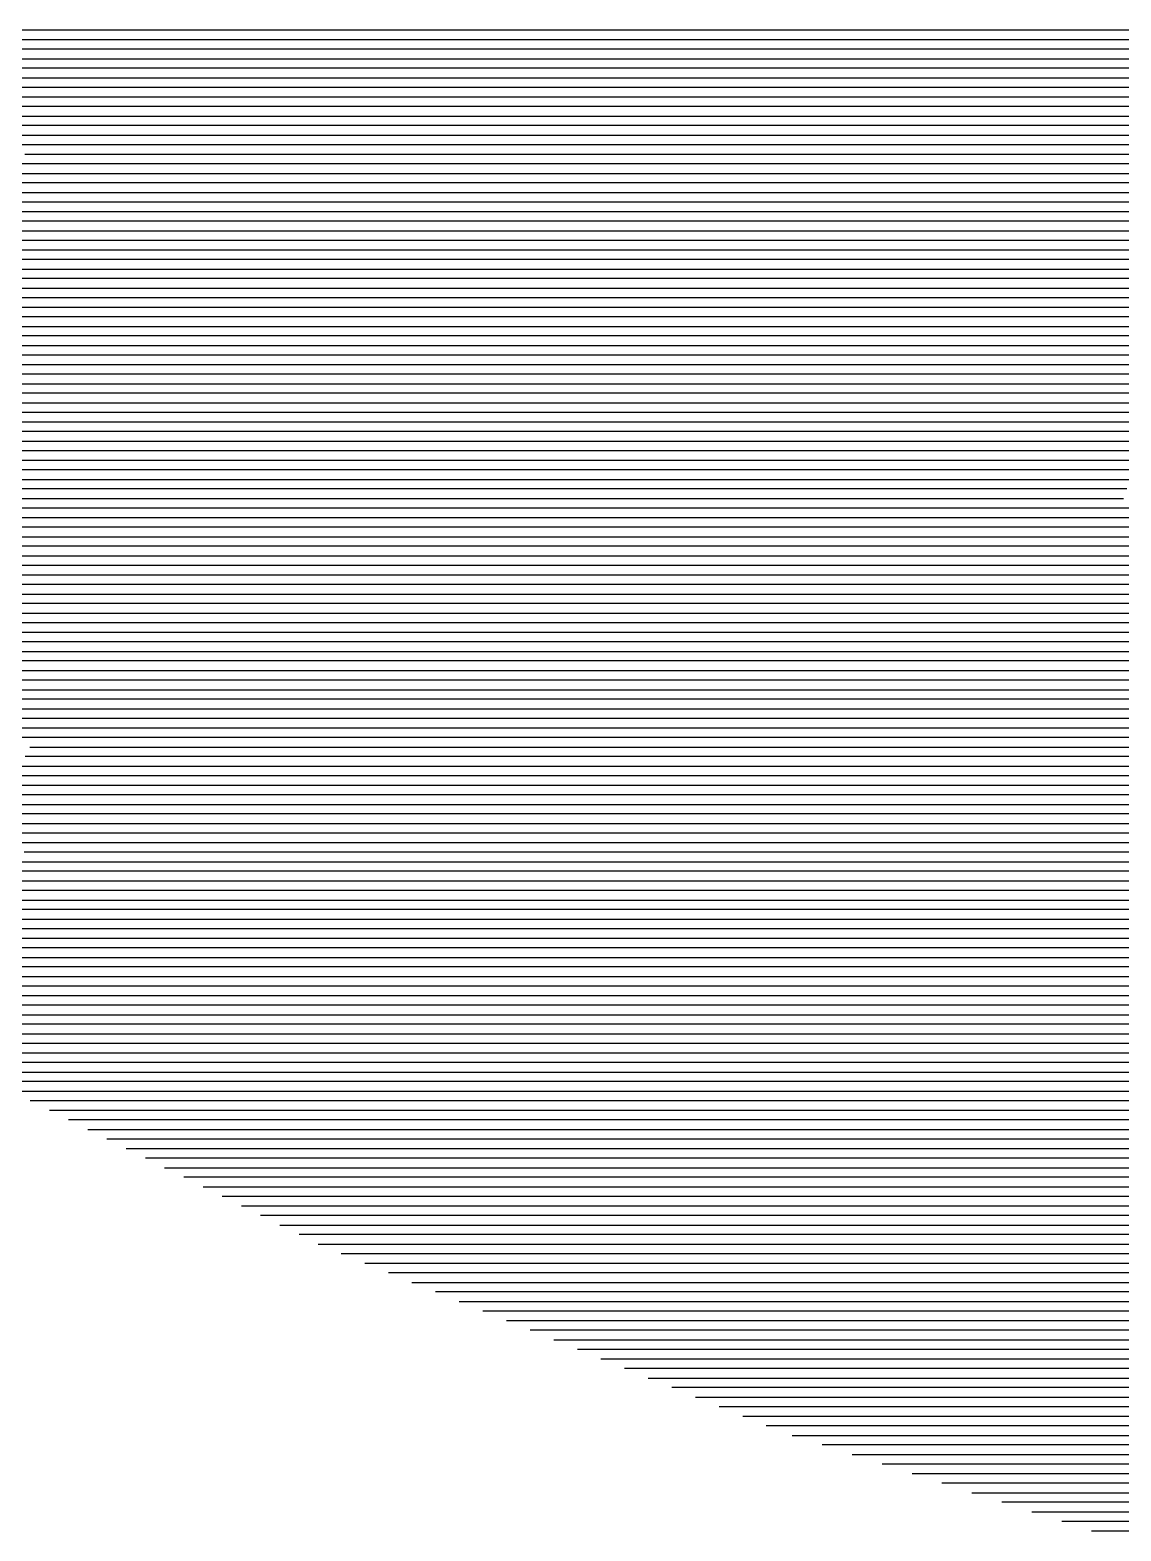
# Model space of a CAD drawing. Header units: metres. Extents: x -6.9 to 6.9, y -7 to 7.
# Drawn here: x -3.205 to -2.065, y -6.662 to -5.092 of the extents above; entities that cross this region are included whole.
import ezdxf

# ---------------------------------------------------------------- set-up
doc = ezdxf.new("R2010")
doc.units = ezdxf.units.M

msp = doc.modelspace()

# ---------------------------------------------------------------- linework, layer by layer
for p, q in [((-3.331119, -5.102173, -0.448473), (-3.105033, -5.102173, -0.411845)), ((-3.096226, -5.092173, -0.410852), (-3.325227, -5.092173, -0.447953)), ((-3.105033, -5.102173, -0.411845), (-2.827416, -5.102173, -0.367328)), ((-2.82231, -5.092173, -0.366929), (-3.096226, -5.092173, -0.410852)), ((-2.827416, -5.102173, -0.367328), (-2.547008, -5.102173, -0.321356)), ((-2.539192, -5.092173, -0.320513), (-2.82231, -5.092173, -0.366929)), ((-2.547008, -5.102173, -0.321356), (-2.349228, -5.102173, -0.289216)), ((-2.34486, -5.092173, -0.288932), (-2.539192, -5.092173, -0.320513)), ((-2.349228, -5.102173, -0.289216), (-2.189457, -5.102173, -0.2629)), ((-2.187874, -5.092173, -0.263076), (-2.34486, -5.092173, -0.288932)), ((-2.189457, -5.102173, -0.2629), (-1.886198, -5.102173, -0.212567)), ((-1.882533, -5.092173, -0.212397), (-2.187874, -5.092173, -0.263076)), ((-3.11384, -5.112173, -0.412837), (-3.33701, -5.112173, -0.448993)), ((-2.832522, -5.112173, -0.367727), (-3.11384, -5.112173, -0.412837)), ((-2.554824, -5.112173, -0.322199), (-2.832522, -5.112173, -0.367727)), ((-2.353596, -5.112173, -0.289499), (-2.554824, -5.112173, -0.322199)), ((-2.19104, -5.112173, -0.262724), (-2.353596, -5.112173, -0.289499)), ((-1.889864, -5.112173, -0.212737), (-2.19104, -5.112173, -0.262724)), ((-3.131454, -5.132173, -0.414822), (-3.348793, -5.132173, -0.450034)), ((-3.342902, -5.122173, -0.449514), (-3.122647, -5.122173, -0.41383)), ((-2.842735, -5.132173, -0.368526), (-3.131454, -5.132173, -0.414822)), ((-3.122647, -5.122173, -0.41383), (-2.837629, -5.122173, -0.368126)), ((-2.570456, -5.132173, -0.323886), (-2.842735, -5.132173, -0.368526)), ((-2.837629, -5.122173, -0.368126), (-2.56264, -5.122173, -0.323043)), ((-2.362333, -5.132173, -0.290065), (-2.570456, -5.132173, -0.323886)), ((-2.56264, -5.122173, -0.323043), (-2.357965, -5.122173, -0.289782)), ((-2.194207, -5.132173, -0.262373), (-2.362333, -5.132173, -0.290065)), ((-2.357965, -5.122173, -0.289782), (-2.192623, -5.122173, -0.262549)), ((-1.897195, -5.132173, -0.213077), (-2.194207, -5.132173, -0.262373)), ((-2.192623, -5.122173, -0.262549), (-1.89353, -5.122173, -0.212907)), ((-3.354685, -5.142173, -0.450554), (-3.140261, -5.142173, -0.415815)), ((-3.140261, -5.142173, -0.415815), (-2.847841, -5.142173, -0.368925)), ((-2.847841, -5.142173, -0.368925), (-2.578272, -5.142173, -0.324729)), ((-2.578272, -5.142173, -0.324729), (-2.366701, -5.142173, -0.290348)), ((-2.366701, -5.142173, -0.290348), (-2.19579, -5.142173, -0.262197)), ((-2.19579, -5.142173, -0.262197), (-1.900861, -5.142173, -0.213247)), ((-3.366468, -5.162173, -0.451594), (-3.157875, -5.162173, -0.4178)), ((-3.149068, -5.152173, -0.416808), (-3.360577, -5.152173, -0.451074)), ((-3.157875, -5.162173, -0.4178), (-2.858054, -5.162173, -0.369723)), ((-2.852948, -5.152173, -0.369324), (-3.149068, -5.152173, -0.416808)), ((-2.858054, -5.162173, -0.369723), (-2.593903, -5.162173, -0.326416)), ((-2.586088, -5.152173, -0.325573), (-2.852948, -5.152173, -0.369324)), ((-2.593903, -5.162173, -0.326416), (-2.375438, -5.162173, -0.290914)), ((-2.371069, -5.152173, -0.290631), (-2.586088, -5.152173, -0.325573)), ((-2.375438, -5.162173, -0.290914), (-2.198956, -5.162173, -0.261846)), ((-2.197373, -5.152173, -0.262022), (-2.371069, -5.152173, -0.290631)), ((-2.198956, -5.162173, -0.261846), (-1.908192, -5.162173, -0.213587)), ((-1.904527, -5.152173, -0.213417), (-2.197373, -5.152173, -0.262022)), ((-3.166682, -5.172173, -0.418793), (-3.37236, -5.172173, -0.452115)), ((-2.863161, -5.172173, -0.370122), (-3.166682, -5.172173, -0.418793)), ((-2.601719, -5.172173, -0.327259), (-2.863161, -5.172173, -0.370122)), ((-2.379806, -5.172173, -0.291197), (-2.601719, -5.172173, -0.327259)), ((-2.200539, -5.172173, -0.261671), (-2.379806, -5.172173, -0.291197)), ((-1.911858, -5.172173, -0.213757), (-2.200539, -5.172173, -0.261671)), ((-3.184296, -5.192173, -0.420778), (-3.384143, -5.192173, -0.453155)), ((-3.378251, -5.182173, -0.452635), (-3.175489, -5.182173, -0.419785)), ((-2.873373, -5.192173, -0.37092), (-3.184296, -5.192173, -0.420778)), ((-3.175489, -5.182173, -0.419785), (-2.868267, -5.182173, -0.370521)), ((-2.617351, -5.192173, -0.328946), (-2.873373, -5.192173, -0.37092)), ((-2.868267, -5.182173, -0.370521), (-2.609535, -5.182173, -0.328103)), ((-2.388542, -5.192173, -0.291763), (-2.617351, -5.192173, -0.328946)), ((-2.609535, -5.182173, -0.328103), (-2.384174, -5.182173, -0.29148)), ((-2.203706, -5.192173, -0.261319), (-2.388542, -5.192173, -0.291763)), ((-2.384174, -5.182173, -0.29148), (-2.202122, -5.182173, -0.261495)), ((-1.919189, -5.192173, -0.214097), (-2.203706, -5.192173, -0.261319)), ((-2.202122, -5.182173, -0.261495), (-1.915524, -5.182173, -0.213927)), ((-3.20191, -5.212173, -0.422763), (-3.395926, -5.212173, -0.454196)), ((-3.390034, -5.202173, -0.453675), (-3.193103, -5.202173, -0.42177)), ((-2.883586, -5.212173, -0.371719), (-3.20191, -5.212173, -0.422763)), ((-3.193103, -5.202173, -0.42177), (-2.87848, -5.202173, -0.37132)), ((-2.632983, -5.212173, -0.330633), (-2.883586, -5.212173, -0.371719)), ((-2.87848, -5.202173, -0.37132), (-2.625167, -5.202173, -0.32979)), ((-2.397279, -5.212173, -0.29233), (-2.632983, -5.212173, -0.330633)), ((-2.625167, -5.202173, -0.32979), (-2.39291, -5.202173, -0.292047)), ((-2.206872, -5.212173, -0.260968), (-2.397279, -5.212173, -0.29233)), ((-2.39291, -5.202173, -0.292047), (-2.205289, -5.202173, -0.261144)), ((-1.926521, -5.212173, -0.214438), (-2.206872, -5.212173, -0.260968)), ((-2.205289, -5.202173, -0.261144), (-1.922855, -5.202173, -0.214268)), ((-3.210717, -5.222173, -0.423755), (-2.888692, -5.222173, -0.372118)), ((-2.888692, -5.222173, -0.372118), (-2.640799, -5.222173, -0.331476)), ((-2.640799, -5.222173, -0.331476), (-2.401647, -5.222173, -0.292613)), ((-2.401647, -5.222173, -0.292613), (-2.208455, -5.222173, -0.260792)), ((-2.208455, -5.222173, -0.260792), (-1.930186, -5.222173, -0.214608)), ((-3.228331, -5.242173, -0.425741), (-2.898905, -5.242173, -0.372916)), ((-2.893799, -5.232173, -0.372517), (-3.219524, -5.232173, -0.424748)), ((-2.898905, -5.242173, -0.372916), (-2.656431, -5.242173, -0.333163)), ((-2.648615, -5.232173, -0.33232), (-2.893799, -5.232173, -0.372517)), ((-2.656431, -5.242173, -0.333163), (-2.410383, -5.242173, -0.293179)), ((-2.406015, -5.232173, -0.292896), (-2.648615, -5.232173, -0.33232)), ((-2.410383, -5.242173, -0.293179), (-2.211621, -5.242173, -0.260441)), ((-2.210038, -5.232173, -0.260617), (-2.406015, -5.232173, -0.292896)), ((-2.211621, -5.242173, -0.260441), (-1.937518, -5.242173, -0.214948)), ((-1.933852, -5.232173, -0.214778), (-2.210038, -5.232173, -0.260617)), ((-2.904011, -5.252173, -0.373315), (-3.237138, -5.252173, -0.426733)), ((-2.664246, -5.252173, -0.334006), (-2.904011, -5.252173, -0.373315)), ((-2.414752, -5.252173, -0.293462), (-2.664246, -5.252173, -0.334006)), ((-2.213204, -5.252173, -0.260266), (-2.414752, -5.252173, -0.293462)), ((-1.941183, -5.252173, -0.215118), (-2.213204, -5.252173, -0.260266)), ((-2.914224, -5.272173, -0.374114), (-3.254752, -5.272173, -0.428718)), ((-3.245945, -5.262173, -0.427726), (-2.909118, -5.262173, -0.373714)), ((-2.679878, -5.272173, -0.335693), (-2.914224, -5.272173, -0.374114)), ((-2.909118, -5.262173, -0.373714), (-2.672062, -5.262173, -0.33485)), ((-2.423488, -5.272173, -0.294028), (-2.679878, -5.272173, -0.335693)), ((-2.672062, -5.262173, -0.33485), (-2.41912, -5.262173, -0.293745)), ((-2.216371, -5.272173, -0.259914), (-2.423488, -5.272173, -0.294028)), ((-2.41912, -5.262173, -0.293745), (-2.214788, -5.262173, -0.26009)), ((-1.948514, -5.272173, -0.215458), (-2.216371, -5.272173, -0.259914)), ((-2.214788, -5.262173, -0.26009), (-1.944849, -5.262173, -0.215288)), ((-3.263559, -5.282173, -0.429711), (-2.919331, -5.282173, -0.374513)), ((-2.919331, -5.282173, -0.374513), (-2.687694, -5.282173, -0.336537)), ((-2.687694, -5.282173, -0.336537), (-2.427856, -5.282173, -0.294311)), ((-2.427856, -5.282173, -0.294311), (-2.217954, -5.282173, -0.259739)), ((-2.217954, -5.282173, -0.259739), (-1.95218, -5.282173, -0.215628)), ((-3.281173, -5.302173, -0.431696), (-2.929543, -5.302173, -0.375311)), ((-2.924437, -5.292173, -0.374912), (-3.272366, -5.292173, -0.430703)), ((-2.929543, -5.302173, -0.375311), (-2.703326, -5.302173, -0.338223)), ((-2.69551, -5.292173, -0.33738), (-2.924437, -5.292173, -0.374912)), ((-2.703326, -5.302173, -0.338223), (-2.436593, -5.302173, -0.294878)), ((-2.432225, -5.292173, -0.294594), (-2.69551, -5.292173, -0.33738)), ((-2.436593, -5.302173, -0.294878), (-2.22112, -5.302173, -0.259387)), ((-2.219537, -5.292173, -0.259563), (-2.432225, -5.292173, -0.294594)), ((-2.22112, -5.302173, -0.259387), (-1.959511, -5.302173, -0.215968)), ((-1.955846, -5.292173, -0.215798), (-2.219537, -5.292173, -0.259563)), ((-3.298787, -5.322173, -0.433681), (-2.939756, -5.322173, -0.376109)), ((-2.93465, -5.312173, -0.37571), (-3.28998, -5.312173, -0.432688)), ((-2.939756, -5.322173, -0.376109), (-2.718958, -5.322173, -0.33991)), ((-2.711142, -5.312173, -0.339067), (-2.93465, -5.312173, -0.37571)), ((-2.718958, -5.322173, -0.33991), (-2.445329, -5.322173, -0.295444)), ((-2.440961, -5.312173, -0.295161), (-2.711142, -5.312173, -0.339067)), ((-2.445329, -5.322173, -0.295444), (-2.224287, -5.322173, -0.259036)), ((-2.222703, -5.312173, -0.259212), (-2.440961, -5.312173, -0.295161)), ((-2.224287, -5.322173, -0.259036), (-1.966843, -5.322173, -0.216308)), ((-1.963177, -5.312173, -0.216138), (-2.222703, -5.312173, -0.259212)), ((-2.944862, -5.332173, -0.376508), (-3.307594, -5.332173, -0.434674)), ((-2.726774, -5.332173, -0.340753), (-2.944862, -5.332173, -0.376508)), ((-2.449698, -5.332173, -0.295727), (-2.726774, -5.332173, -0.340753)), ((-2.22587, -5.332173, -0.258861), (-2.449698, -5.332173, -0.295727)), ((-1.970508, -5.332173, -0.216478), (-2.22587, -5.332173, -0.258861)), ((-2.955075, -5.352173, -0.377307), (-3.325208, -5.352173, -0.436659)), ((-3.316401, -5.342173, -0.435666), (-2.949969, -5.342173, -0.376908)), ((-2.742405, -5.352173, -0.34244), (-2.955075, -5.352173, -0.377307)), ((-2.949969, -5.342173, -0.376908), (-2.73459, -5.342173, -0.341597)), ((-2.458434, -5.352173, -0.296293), (-2.742405, -5.352173, -0.34244)), ((-2.73459, -5.342173, -0.341597), (-2.454066, -5.342173, -0.29601)), ((-2.229036, -5.352173, -0.258509), (-2.458434, -5.352173, -0.296293)), ((-2.454066, -5.342173, -0.29601), (-2.227453, -5.342173, -0.258685)), ((-1.97784, -5.352173, -0.216818), (-2.229036, -5.352173, -0.258509)), ((-2.227453, -5.342173, -0.258685), (-1.974174, -5.342173, -0.216648)), ((-3.334015, -5.362173, -0.437651), (-2.960181, -5.362173, -0.377706)), ((-2.960181, -5.362173, -0.377706), (-2.750221, -5.362173, -0.343283)), ((-2.750221, -5.362173, -0.343283), (-2.462802, -5.362173, -0.296576)), ((-2.462802, -5.362173, -0.296576), (-2.230619, -5.362173, -0.258334)), ((-2.230619, -5.362173, -0.258334), (-1.981505, -5.362173, -0.216988)), ((-3.351629, -5.382173, -0.439636), (-2.970394, -5.382173, -0.378504)), ((-2.965288, -5.372173, -0.378105), (-3.342822, -5.372173, -0.438644)), ((-2.970394, -5.382173, -0.378504), (-2.765853, -5.382173, -0.34497)), ((-2.758037, -5.372173, -0.344127), (-2.965288, -5.372173, -0.378105)), ((-2.765853, -5.382173, -0.34497), (-2.471539, -5.382173, -0.297142)), ((-2.467171, -5.372173, -0.296859), (-2.758037, -5.372173, -0.344127)), ((-2.471539, -5.382173, -0.297142), (-2.233786, -5.382173, -0.257982)), ((-2.232202, -5.372173, -0.258158), (-2.467171, -5.372173, -0.296859)), ((-2.233786, -5.382173, -0.257982), (-1.988837, -5.382173, -0.217328)), ((-1.985171, -5.372173, -0.217158), (-2.232202, -5.372173, -0.258158)), ((-2.9755, -5.392173, -0.378903), (-3.360436, -5.392173, -0.440629)), ((-2.773669, -5.392173, -0.345814), (-2.9755, -5.392173, -0.378903)), ((-2.475907, -5.392173, -0.297425), (-2.773669, -5.392173, -0.345814)), ((-2.235369, -5.392173, -0.257807), (-2.475907, -5.392173, -0.297425)), ((-1.992502, -5.392173, -0.217498), (-2.235369, -5.392173, -0.257807)), ((-2.985713, -5.412173, -0.379702), (-3.378051, -5.412173, -0.442614)), ((-3.369244, -5.402173, -0.441621), (-2.980607, -5.402173, -0.379302)), ((-2.789301, -5.412173, -0.3475), (-2.985713, -5.412173, -0.379702)), ((-2.980607, -5.402173, -0.379302), (-2.781485, -5.402173, -0.346657)), ((-2.484644, -5.412173, -0.297992), (-2.789301, -5.412173, -0.3475)), ((-2.781485, -5.402173, -0.346657), (-2.480275, -5.402173, -0.297709)), ((-2.238535, -5.412173, -0.257456), (-2.484644, -5.412173, -0.297992)), ((-2.480275, -5.402173, -0.297709), (-2.236952, -5.402173, -0.257631)), ((-1.999833, -5.412173, -0.217838), (-2.238535, -5.412173, -0.257456)), ((-2.236952, -5.402173, -0.257631), (-1.996168, -5.402173, -0.217668)), ((-2.995926, -5.432173, -0.3805), (-3.395665, -5.432173, -0.444599)), ((-3.386858, -5.422173, -0.443607), (-2.99082, -5.422173, -0.380101)), ((-2.804933, -5.432173, -0.349187), (-2.995926, -5.432173, -0.3805)), ((-2.99082, -5.422173, -0.380101), (-2.797117, -5.422173, -0.348344)), ((-2.49338, -5.432173, -0.298558), (-2.804933, -5.432173, -0.349187)), ((-2.797117, -5.422173, -0.348344), (-2.489012, -5.422173, -0.298275)), ((-2.241701, -5.432173, -0.257104), (-2.49338, -5.432173, -0.298558)), ((-2.489012, -5.422173, -0.298275), (-2.240118, -5.422173, -0.25728)), ((-2.007165, -5.432173, -0.218178), (-2.241701, -5.432173, -0.257104)), ((-2.240118, -5.422173, -0.25728), (-2.003499, -5.422173, -0.218008)), ((-3.404472, -5.442173, -0.445592), (-3.001032, -5.442173, -0.380899)), ((-3.001032, -5.442173, -0.380899), (-2.812749, -5.442173, -0.35003)), ((-2.812749, -5.442173, -0.35003), (-2.497748, -5.442173, -0.298841)), ((-2.497748, -5.442173, -0.298841), (-2.243284, -5.442173, -0.256929)), ((-2.243284, -5.442173, -0.256929), (-2.01083, -5.442173, -0.218348)), ((-3.422086, -5.462173, -0.447577), (-3.011245, -5.462173, -0.381697)), ((-3.006139, -5.452173, -0.381298), (-3.413279, -5.452173, -0.446584)), ((-3.011245, -5.462173, -0.381697), (-2.82838, -5.462173, -0.351717)), ((-2.820564, -5.452173, -0.350874), (-3.006139, -5.452173, -0.381298)), ((-2.82838, -5.462173, -0.351717), (-2.506485, -5.462173, -0.299407)), ((-2.502117, -5.452173, -0.299124), (-2.820564, -5.452173, -0.350874)), ((-2.506485, -5.462173, -0.299407), (-2.246451, -5.462173, -0.256577)), ((-2.244868, -5.452173, -0.256753), (-2.502117, -5.452173, -0.299124)), ((-2.246451, -5.462173, -0.256577), (-2.018162, -5.462173, -0.218688)), ((-2.014496, -5.452173, -0.218518), (-2.244868, -5.452173, -0.256753)), ((-3.016351, -5.472173, -0.382096), (-3.430893, -5.472173, -0.448569)), ((-2.836196, -5.472173, -0.35256), (-3.016351, -5.472173, -0.382096)), ((-2.510853, -5.472173, -0.29969), (-2.836196, -5.472173, -0.35256)), ((-2.248034, -5.472173, -0.256402), (-2.510853, -5.472173, -0.29969)), ((-2.021827, -5.472173, -0.218858), (-2.248034, -5.472173, -0.256402)), ((-3.026564, -5.492173, -0.382895), (-3.448507, -5.492173, -0.450554)), ((-3.4397, -5.482173, -0.449562), (-3.021458, -5.482173, -0.382496)), ((-2.851828, -5.492173, -0.354247), (-3.026564, -5.492173, -0.382895)), ((-3.021458, -5.482173, -0.382496), (-2.844012, -5.482173, -0.353404)), ((-2.51959, -5.492173, -0.300256), (-2.851828, -5.492173, -0.354247)), ((-2.844012, -5.482173, -0.353404), (-2.515221, -5.482173, -0.299973)), ((-2.2512, -5.492173, -0.256051), (-2.51959, -5.492173, -0.300256)), ((-2.515221, -5.482173, -0.299973), (-2.249617, -5.482173, -0.256226)), ((-2.029159, -5.492173, -0.219198), (-2.2512, -5.492173, -0.256051)), ((-2.249617, -5.482173, -0.256226), (-2.025493, -5.482173, -0.219028)), ((-3.457314, -5.502173, -0.451547), (-3.03167, -5.502173, -0.383294)), ((-3.03167, -5.502173, -0.383294), (-2.859644, -5.502173, -0.355091)), ((-2.859644, -5.502173, -0.355091), (-2.523958, -5.502173, -0.30054)), ((-2.523958, -5.502173, -0.30054), (-2.252783, -5.502173, -0.255875)), ((-2.252783, -5.502173, -0.255875), (-2.032824, -5.502173, -0.219368)), ((-3.474928, -5.522173, -0.453532), (-3.041883, -5.522173, -0.384092)), ((-3.036777, -5.512173, -0.383693), (-3.466121, -5.512173, -0.45254)), ((-3.041883, -5.522173, -0.384092), (-2.875276, -5.522173, -0.356777)), ((-2.86746, -5.512173, -0.355934), (-3.036777, -5.512173, -0.383693)), ((-2.875276, -5.522173, -0.356777), (-2.532694, -5.522173, -0.301106)), ((-2.528326, -5.512173, -0.300823), (-2.86746, -5.512173, -0.355934)), ((-2.532694, -5.522173, -0.301106), (-2.25595, -5.522173, -0.255524)), ((-2.254367, -5.512173, -0.255699), (-2.528326, -5.512173, -0.300823)), ((-2.25595, -5.522173, -0.255524), (-2.040156, -5.522173, -0.219708)), ((-2.03649, -5.512173, -0.219538), (-2.254367, -5.512173, -0.255699)), ((-3.046989, -5.532173, -0.384491), (-3.483735, -5.532173, -0.454525)), ((-2.883092, -5.532173, -0.357621), (-3.046989, -5.532173, -0.384491)), ((-2.537063, -5.532173, -0.301389), (-2.883092, -5.532173, -0.357621)), ((-2.257533, -5.532173, -0.255348), (-2.537063, -5.532173, -0.301389)), ((-2.043821, -5.532173, -0.219878), (-2.257533, -5.532173, -0.255348)), ((-3.057202, -5.552173, -0.38529), (-3.501349, -5.552173, -0.45651)), ((-3.492542, -5.542173, -0.455517), (-3.052096, -5.542173, -0.38489)), ((-2.898723, -5.552173, -0.359307), (-3.057202, -5.552173, -0.38529)), ((-3.052096, -5.542173, -0.38489), (-2.890907, -5.542173, -0.358464)), ((-2.545799, -5.552173, -0.301955), (-2.898723, -5.552173, -0.359307)), ((-2.890907, -5.542173, -0.358464), (-2.541431, -5.542173, -0.301672)), ((-2.260699, -5.552173, -0.254997), (-2.545799, -5.552173, -0.301955)), ((-2.541431, -5.542173, -0.301672), (-2.259116, -5.542173, -0.255172)), ((-2.051152, -5.552173, -0.220218), (-2.260699, -5.552173, -0.254997)), ((-2.259116, -5.542173, -0.255172), (-2.047487, -5.542173, -0.220048)), ((-3.067415, -5.572173, -0.386088), (-3.518963, -5.572173, -0.458495)), ((-3.510156, -5.562173, -0.457502), (-3.062309, -5.562173, -0.385689)), ((-2.914355, -5.572173, -0.360994), (-3.067415, -5.572173, -0.386088)), ((-3.062309, -5.562173, -0.385689), (-2.906539, -5.562173, -0.360151)), ((-2.554536, -5.572173, -0.302521), (-2.914355, -5.572173, -0.360994)), ((-2.906539, -5.562173, -0.360151), (-2.550167, -5.562173, -0.302238)), ((-2.263866, -5.572173, -0.254646), (-2.554536, -5.572173, -0.302521)), ((-2.550167, -5.562173, -0.302238), (-2.262282, -5.562173, -0.254821)), ((-2.058484, -5.572173, -0.220558), (-2.263866, -5.572173, -0.254646)), ((-2.262282, -5.562173, -0.254821), (-2.054818, -5.562173, -0.220388)), ((-3.52777, -5.582173, -0.459487), (-3.072521, -5.582173, -0.386487)), ((-3.072521, -5.582173, -0.386487), (-2.922171, -5.582173, -0.361837)), ((-2.922171, -5.582173, -0.361837), (-2.558904, -5.582173, -0.302804)), ((-2.558904, -5.582173, -0.302804), (-2.265449, -5.582173, -0.25447)), ((-2.265449, -5.582173, -0.25447), (-2.062149, -5.582173, -0.220728)), ((-3.545384, -5.602173, -0.461473), (-3.082734, -5.602173, -0.387285)), ((-3.077628, -5.592173, -0.386886), (-3.536577, -5.592173, -0.46048)), ((-3.082734, -5.602173, -0.387285), (-2.937803, -5.602173, -0.363524)), ((-2.929987, -5.592173, -0.362681), (-3.077628, -5.592173, -0.386886)), ((-2.937803, -5.602173, -0.363524), (-2.56764, -5.602173, -0.303371)), ((-2.563272, -5.592173, -0.303087), (-2.929987, -5.592173, -0.362681)), ((-2.56764, -5.602173, -0.303371), (-2.268615, -5.602173, -0.254119)), ((-2.267032, -5.592173, -0.254294), (-2.563272, -5.592173, -0.303087)), ((-2.268615, -5.602173, -0.254119), (-2.069481, -5.602173, -0.221068)), ((-2.065815, -5.592173, -0.220898), (-2.267032, -5.592173, -0.254294)), ((-2.069481, -5.602173, -0.221068), (-1.813343, -5.602173, -0.178261)), ((-1.812453, -5.592173, -0.178555), (-2.065815, -5.592173, -0.220898)), ((-3.08784, -5.612173, -0.387684), (-3.554191, -5.612173, -0.462465)), ((-2.945619, -5.612173, -0.364368), (-3.08784, -5.612173, -0.387684)), ((-2.572009, -5.612173, -0.303654), (-2.945619, -5.612173, -0.364368)), ((-2.270198, -5.612173, -0.253943), (-2.572009, -5.612173, -0.303654)), ((-2.073146, -5.612173, -0.221238), (-2.270198, -5.612173, -0.253943)), ((-1.814234, -5.612173, -0.177968), (-2.073146, -5.612173, -0.221238)), ((-3.098053, -5.632173, -0.388483), (-3.571805, -5.632173, -0.46445)), ((-3.562998, -5.622173, -0.463458), (-3.092947, -5.622173, -0.388084)), ((-2.961251, -5.632173, -0.366054), (-3.098053, -5.632173, -0.388483)), ((-3.092947, -5.622173, -0.388084), (-2.953435, -5.622173, -0.365211)), ((-2.580745, -5.632173, -0.30422), (-2.961251, -5.632173, -0.366054)), ((-2.953435, -5.622173, -0.365211), (-2.576377, -5.622173, -0.303937)), ((-2.273365, -5.632173, -0.253592), (-2.580745, -5.632173, -0.30422)), ((-2.576377, -5.622173, -0.303937), (-2.271781, -5.622173, -0.253767)), ((-2.080478, -5.632173, -0.221578), (-2.273365, -5.632173, -0.253592)), ((-2.271781, -5.622173, -0.253767), (-2.076812, -5.622173, -0.221408)), ((-1.816016, -5.632173, -0.17738), (-2.080478, -5.632173, -0.221578)), ((-2.076812, -5.622173, -0.221408), (-1.815125, -5.622173, -0.177674)), ((-3.580612, -5.642173, -0.465443), (-3.103159, -5.642173, -0.388882)), ((-3.103159, -5.642173, -0.388882), (-2.969066, -5.642173, -0.366898)), ((-2.969066, -5.642173, -0.366898), (-2.585113, -5.642173, -0.304503)), ((-2.585113, -5.642173, -0.304503), (-2.274948, -5.642173, -0.253416)), ((-2.274948, -5.642173, -0.253416), (-2.084143, -5.642173, -0.221748)), ((-2.084143, -5.642173, -0.221748), (-1.816907, -5.642173, -0.177087)), ((-3.598226, -5.662173, -0.467428), (-3.113372, -5.662173, -0.38968)), ((-3.108266, -5.652173, -0.389281), (-3.589419, -5.652173, -0.466435)), ((-3.113372, -5.662173, -0.38968), (-2.984698, -5.662173, -0.368584)), ((-2.976882, -5.652173, -0.367741), (-3.108266, -5.652173, -0.389281)), ((-2.984698, -5.662173, -0.368584), (-2.59385, -5.662173, -0.305069)), ((-2.589482, -5.652173, -0.304786), (-2.976882, -5.652173, -0.367741)), ((-2.59385, -5.662173, -0.305069), (-2.278114, -5.662173, -0.253065)), ((-2.276531, -5.652173, -0.253241), (-2.589482, -5.652173, -0.304786)), ((-2.278114, -5.662173, -0.253065), (-2.091475, -5.662173, -0.222088)), ((-2.087809, -5.652173, -0.221918), (-2.276531, -5.652173, -0.253241)), ((-2.091475, -5.662173, -0.222088), (-1.818688, -5.662173, -0.176499)), ((-1.817798, -5.652173, -0.176793), (-2.087809, -5.652173, -0.221918)), ((-3.61584, -5.682173, -0.469413), (-3.123585, -5.682173, -0.390478)), ((-3.118478, -5.672173, -0.390079), (-3.607033, -5.672173, -0.46842)), ((-3.123585, -5.682173, -0.390478), (-3.00033, -5.682173, -0.370271)), ((-2.992514, -5.672173, -0.369428), (-3.118478, -5.672173, -0.390079)), ((-3.00033, -5.682173, -0.370271), (-2.602586, -5.682173, -0.305635)), ((-2.598218, -5.672173, -0.305352), (-2.992514, -5.672173, -0.369428)), ((-2.602586, -5.682173, -0.305635), (-2.28128, -5.682173, -0.252714)), ((-2.279697, -5.672173, -0.252889), (-2.598218, -5.672173, -0.305352)), ((-2.28128, -5.682173, -0.252714), (-2.098806, -5.682173, -0.222428)), ((-2.09514, -5.672173, -0.222258), (-2.279697, -5.672173, -0.252889)), ((-2.098806, -5.682173, -0.222428), (-1.82047, -5.682173, -0.175912)), ((-1.819579, -5.672173, -0.176205), (-2.09514, -5.672173, -0.222258)), ((-3.128691, -5.692173, -0.390878), (-3.624647, -5.692173, -0.470406)), ((-3.008146, -5.692173, -0.371114), (-3.128691, -5.692173, -0.390878)), ((-2.606954, -5.692173, -0.305918), (-3.008146, -5.692173, -0.371114)), ((-2.282863, -5.692173, -0.252538), (-2.606954, -5.692173, -0.305918)), ((-2.102472, -5.692173, -0.222598), (-2.282863, -5.692173, -0.252538)), ((-1.821361, -5.692173, -0.175618), (-2.102472, -5.692173, -0.222598)), ((-3.138904, -5.712173, -0.391676), (-3.642261, -5.712173, -0.472391)), ((-3.633454, -5.702173, -0.471398), (-3.133798, -5.702173, -0.391277)), ((-3.023778, -5.712173, -0.372801), (-3.138904, -5.712173, -0.391676)), ((-3.133798, -5.702173, -0.391277), (-3.015962, -5.702173, -0.371958)), ((-2.615691, -5.712173, -0.306485), (-3.023778, -5.712173, -0.372801)), ((-3.015962, -5.702173, -0.371958), (-2.611323, -5.702173, -0.306202)), ((-2.28603, -5.712173, -0.252187), (-2.615691, -5.712173, -0.306485)), ((-2.611323, -5.702173, -0.306202), (-2.284447, -5.702173, -0.252362)), ((-2.109803, -5.712173, -0.222938), (-2.28603, -5.712173, -0.252187)), ((-2.284447, -5.702173, -0.252362), (-2.106137, -5.702173, -0.222768)), ((-1.823143, -5.712173, -0.17503), (-2.109803, -5.712173, -0.222938)), ((-2.106137, -5.702173, -0.222768), (-1.822252, -5.702173, -0.175324)), ((-3.651068, -5.722173, -0.473383), (-3.14401, -5.722173, -0.392075)), ((-3.14401, -5.722173, -0.392075), (-3.031594, -5.722173, -0.373645)), ((-3.031594, -5.722173, -0.373645), (-2.620059, -5.722173, -0.306768)), ((-2.620059, -5.722173, -0.306768), (-2.287613, -5.722173, -0.252011)), ((-2.287613, -5.722173, -0.252011), (-2.113468, -5.722173, -0.223108)), ((-2.113468, -5.722173, -0.223108), (-1.824033, -5.722173, -0.174737)), ((-3.668682, -5.742173, -0.475368), (-3.154223, -5.742173, -0.392873)), ((-3.149117, -5.732173, -0.392474), (-3.659875, -5.732173, -0.474376)), ((-3.154223, -5.742173, -0.392873), (-3.047225, -5.742173, -0.375331)), ((-3.039409, -5.732173, -0.374488), (-3.149117, -5.732173, -0.392474)), ((-3.047225, -5.742173, -0.375331), (-2.628796, -5.742173, -0.307334)), ((-2.624427, -5.732173, -0.307051), (-3.039409, -5.732173, -0.374488)), ((-2.628796, -5.742173, -0.307334), (-2.290779, -5.742173, -0.25166)), ((-2.289196, -5.732173, -0.251835), (-2.624427, -5.732173, -0.307051)), ((-2.290779, -5.742173, -0.25166), (-2.1208, -5.742173, -0.223448)), ((-2.117134, -5.732173, -0.223278), (-2.289196, -5.732173, -0.251835)), ((-2.1208, -5.742173, -0.223448), (-1.825815, -5.742173, -0.174149)), ((-1.824924, -5.732173, -0.174443), (-2.117134, -5.732173, -0.223278)), ((-3.159329, -5.752173, -0.393272), (-3.677489, -5.752173, -0.476361)), ((-3.055041, -5.752173, -0.376175), (-3.159329, -5.752173, -0.393272)), ((-2.633164, -5.752173, -0.307617), (-3.055041, -5.752173, -0.376175)), ((-2.292362, -5.752173, -0.251484), (-2.633164, -5.752173, -0.307617)), ((-2.124465, -5.752173, -0.223618), (-2.292362, -5.752173, -0.251484)), ((-1.826706, -5.752173, -0.173856), (-2.124465, -5.752173, -0.223618)), ((-3.169542, -5.772173, -0.394071), (-3.695104, -5.772173, -0.478346)), ((-3.686296, -5.762173, -0.477353), (-3.164436, -5.762173, -0.393672)), ((-3.070673, -5.772173, -0.377861), (-3.169542, -5.772173, -0.394071)), ((-3.164436, -5.762173, -0.393672), (-3.062857, -5.762173, -0.377018)), ((-2.6419, -5.772173, -0.308183), (-3.070673, -5.772173, -0.377861)), ((-3.062857, -5.762173, -0.377018), (-2.637532, -5.762173, -0.3079)), ((-2.295529, -5.772173, -0.251133), (-2.6419, -5.772173, -0.308183)), ((-2.637532, -5.762173, -0.3079), (-2.293946, -5.762173, -0.251309)), ((-2.131797, -5.772173, -0.223958), (-2.295529, -5.772173, -0.251133)), ((-2.293946, -5.762173, -0.251309), (-2.128131, -5.762173, -0.223788)), ((-1.828487, -5.772173, -0.173268), (-2.131797, -5.772173, -0.223958)), ((-2.128131, -5.762173, -0.223788), (-1.827597, -5.762173, -0.173562)), ((-3.179755, -5.792173, -0.394869), (-3.712718, -5.792173, -0.480331)), ((-3.703911, -5.782173, -0.479339), (-3.174648, -5.782173, -0.39447)), ((-3.086305, -5.792173, -0.379548), (-3.179755, -5.792173, -0.394869)), ((-3.174648, -5.782173, -0.39447), (-3.078489, -5.782173, -0.378705)), ((-2.650637, -5.792173, -0.308749), (-3.086305, -5.792173, -0.379548)), ((-3.078489, -5.782173, -0.378705), (-2.646269, -5.782173, -0.308466)), ((-2.298695, -5.792173, -0.250782), (-2.650637, -5.792173, -0.308749)), ((-2.646269, -5.782173, -0.308466), (-2.297112, -5.782173, -0.250957)), ((-2.139128, -5.792173, -0.224298), (-2.298695, -5.792173, -0.250782)), ((-2.297112, -5.782173, -0.250957), (-2.135462, -5.782173, -0.224128)), ((-1.830269, -5.792173, -0.172681), (-2.139128, -5.792173, -0.224298)), ((-2.135462, -5.782173, -0.224128), (-1.829378, -5.782173, -0.172974)), ((-3.721525, -5.802173, -0.481324), (-3.184861, -5.802173, -0.395268)), ((-3.184861, -5.802173, -0.395268), (-3.094121, -5.802173, -0.380391)), ((-3.094121, -5.802173, -0.380391), (-2.655005, -5.802173, -0.309033)), ((-2.655005, -5.802173, -0.309033), (-2.300278, -5.802173, -0.250606)), ((-2.300278, -5.802173, -0.250606), (-2.142794, -5.802173, -0.224468)), ((-2.142794, -5.802173, -0.224468), (-1.83116, -5.802173, -0.172387)), ((-3.739139, -5.822173, -0.483309), (-3.195074, -5.822173, -0.396066)), ((-3.189967, -5.812173, -0.395667), (-3.730332, -5.812173, -0.482316)), ((-3.195074, -5.822173, -0.396066), (-3.109753, -5.822173, -0.382078)), ((-3.101937, -5.812173, -0.381235), (-3.189967, -5.812173, -0.395667)), ((-3.109753, -5.822173, -0.382078), (-2.663742, -5.822173, -0.309599)), ((-2.659373, -5.812173, -0.309316), (-3.101937, -5.812173, -0.381235)), ((-2.663742, -5.822173, -0.309599), (-2.303445, -5.822173, -0.250255)), ((-2.301861, -5.812173, -0.25043), (-2.659373, -5.812173, -0.309316)), ((-2.303445, -5.822173, -0.250255), (-2.150125, -5.822173, -0.224808)), ((-2.146459, -5.812173, -0.224638), (-2.301861, -5.812173, -0.25043)), ((-2.150125, -5.822173, -0.224808), (-1.832942, -5.822173, -0.171799)), ((-1.832051, -5.812173, -0.172093), (-2.146459, -5.812173, -0.224638)), ((-3.20018, -5.832173, -0.396466), (-3.747946, -5.832173, -0.484301)), ((-3.117568, -5.832173, -0.382922), (-3.20018, -5.832173, -0.396466)), ((-2.66811, -5.832173, -0.309882), (-3.117568, -5.832173, -0.382922)), ((-2.305028, -5.832173, -0.250079), (-2.66811, -5.832173, -0.309882)), ((-2.153791, -5.832173, -0.224978), (-2.305028, -5.832173, -0.250079)), ((-1.833832, -5.832173, -0.171506), (-2.153791, -5.832173, -0.224978)), ((-3.1332, -5.852173, -0.384608), (-3.210393, -5.852173, -0.397264)), ((-3.205287, -5.842173, -0.396865), (-3.125384, -5.842173, -0.383765)), ((-2.676846, -5.852173, -0.310448), (-3.1332, -5.852173, -0.384608)), ((-3.125384, -5.842173, -0.383765), (-2.672478, -5.842173, -0.310165)), ((-2.308194, -5.852173, -0.249728), (-2.676846, -5.852173, -0.310448)), ((-2.672478, -5.842173, -0.310165), (-2.306611, -5.842173, -0.249904)), ((-2.161122, -5.852173, -0.225318), (-2.308194, -5.852173, -0.249728)), ((-2.306611, -5.842173, -0.249904), (-2.157456, -5.842173, -0.225148)), ((-1.835614, -5.852173, -0.170918), (-2.161122, -5.852173, -0.225318)), ((-2.157456, -5.842173, -0.225148), (-1.834723, -5.842173, -0.171212)), ((-3.215499, -5.862173, -0.397663), (-3.141016, -5.862173, -0.385452)), ((-3.141016, -5.862173, -0.385452), (-2.681215, -5.862173, -0.310731)), ((-2.681215, -5.862173, -0.310731), (-2.309777, -5.862173, -0.249552)), ((-2.309777, -5.862173, -0.249552), (-2.164787, -5.862173, -0.225488)), ((-2.164787, -5.862173, -0.225488), (-1.836505, -5.862173, -0.170625)), ((-3.225712, -5.882173, -0.398461), (-3.156648, -5.882173, -0.387138)), ((-3.148832, -5.872173, -0.386295), (-3.220606, -5.872173, -0.398062)), ((-3.156648, -5.882173, -0.387138), (-2.689951, -5.882173, -0.311297)), ((-2.685583, -5.872173, -0.311014), (-3.148832, -5.872173, -0.386295)), ((-2.689951, -5.882173, -0.311297), (-2.312943, -5.882173, -0.249201)), ((-2.31136, -5.872173, -0.249377), (-2.685583, -5.872173, -0.311014)), ((-2.312943, -5.882173, -0.249201), (-2.172119, -5.882173, -0.225828)), ((-2.168453, -5.872173, -0.225658), (-2.31136, -5.872173, -0.249377)), ((-2.172119, -5.882173, -0.225828), (-1.838287, -5.882173, -0.170037)), ((-1.837396, -5.872173, -0.170331), (-2.168453, -5.872173, -0.225658)), ((-3.235925, -5.902173, -0.39926), (-3.17228, -5.902173, -0.388825)), ((-3.164464, -5.892173, -0.387982), (-3.230818, -5.892173, -0.39886)), ((-3.17228, -5.902173, -0.388825), (-2.698688, -5.902173, -0.311864)), ((-2.694319, -5.892173, -0.31158), (-3.164464, -5.892173, -0.387982)), ((-2.698688, -5.902173, -0.311864), (-2.31611, -5.902173, -0.24885)), ((-2.314527, -5.892173, -0.249025), (-2.694319, -5.892173, -0.31158)), ((-2.31611, -5.902173, -0.24885), (-2.17945, -5.902173, -0.226168)), ((-2.175784, -5.892173, -0.225998), (-2.314527, -5.892173, -0.249025)), ((-2.17945, -5.902173, -0.226168), (-1.840068, -5.902173, -0.16945)), ((-1.839177, -5.892173, -0.169743), (-2.175784, -5.892173, -0.225998)), ((-3.180096, -5.912173, -0.389668), (-3.241031, -5.912173, -0.399659)), ((-2.703056, -5.912173, -0.312147), (-3.180096, -5.912173, -0.389668)), ((-2.317693, -5.912173, -0.248674), (-2.703056, -5.912173, -0.312147)), ((-2.183116, -5.912173, -0.226338), (-2.317693, -5.912173, -0.248674)), ((-1.840959, -5.912173, -0.169156), (-2.183116, -5.912173, -0.226338)), ((-3.195727, -5.932173, -0.391355), (-3.251244, -5.932173, -0.400457)), ((-3.246137, -5.922173, -0.400058), (-3.187911, -5.922173, -0.390512)), ((-2.711792, -5.932173, -0.312713), (-3.195727, -5.932173, -0.391355)), ((-3.187911, -5.922173, -0.390512), (-2.707424, -5.922173, -0.31243)), ((-2.320859, -5.932173, -0.248323), (-2.711792, -5.932173, -0.312713)), ((-2.707424, -5.922173, -0.31243), (-2.319276, -5.922173, -0.248499)), ((-2.190447, -5.932173, -0.226678), (-2.320859, -5.932173, -0.248323)), ((-2.319276, -5.922173, -0.248499), (-2.186781, -5.922173, -0.226508)), ((-1.842741, -5.932173, -0.168568), (-2.190447, -5.932173, -0.226678)), ((-2.186781, -5.922173, -0.226508), (-1.84185, -5.922173, -0.168862)), ((-3.25635, -5.942173, -0.400856), (-3.203543, -5.942173, -0.392199)), ((-3.203543, -5.942173, -0.392199), (-2.716161, -5.942173, -0.312996)), ((-2.716161, -5.942173, -0.312996), (-2.322442, -5.942173, -0.248147)), ((-2.322442, -5.942173, -0.248147), (-2.194113, -5.942173, -0.226848)), ((-2.194113, -5.942173, -0.226848), (-1.843631, -5.942173, -0.168275)), ((-3.219175, -5.962173, -0.393885), (-2.724897, -5.962173, -0.313562)), ((-2.720529, -5.952173, -0.313279), (-3.211359, -5.952173, -0.393042)), ((-2.724897, -5.962173, -0.313562), (-2.325609, -5.962173, -0.247796)), ((-2.324026, -5.952173, -0.247972), (-2.720529, -5.952173, -0.313279)), ((-2.325609, -5.962173, -0.247796), (-2.201444, -5.962173, -0.227188)), ((-2.197778, -5.952173, -0.227018), (-2.324026, -5.952173, -0.247972)), ((-2.201444, -5.962173, -0.227188), (-1.845413, -5.962173, -0.167687)), ((-1.844522, -5.952173, -0.167981), (-2.197778, -5.952173, -0.227018)), ((-2.729265, -5.972173, -0.313845), (-3.226991, -5.972173, -0.394729)), ((-2.327192, -5.972173, -0.24762), (-2.729265, -5.972173, -0.313845)), ((-2.20511, -5.972173, -0.227358), (-2.327192, -5.972173, -0.24762)), ((-1.846304, -5.972173, -0.167393), (-2.20511, -5.972173, -0.227358)), ((-2.738002, -5.992173, -0.314411), (-3.242623, -5.992173, -0.396415)), ((-3.234807, -5.982173, -0.395572), (-2.733634, -5.982173, -0.314128)), ((-2.330358, -5.992173, -0.247269), (-2.738002, -5.992173, -0.314411)), ((-2.733634, -5.982173, -0.314128), (-2.328775, -5.982173, -0.247445)), ((-2.212441, -5.992173, -0.227698), (-2.330358, -5.992173, -0.247269)), ((-2.328775, -5.982173, -0.247445), (-2.208775, -5.982173, -0.227528)), ((-1.848086, -5.992173, -0.166806), (-2.212441, -5.992173, -0.227698)), ((-2.208775, -5.982173, -0.227528), (-1.847195, -5.982173, -0.1671)), ((-2.746738, -6.012173, -0.314978), (-3.258255, -6.012173, -0.398102)), ((-3.250439, -6.002173, -0.397259), (-2.74237, -6.002173, -0.314695)), ((-2.333525, -6.012173, -0.246918), (-2.746738, -6.012173, -0.314978)), ((-2.74237, -6.002173, -0.314695), (-2.331941, -6.002173, -0.247094)), ((-2.219772, -6.012173, -0.228038), (-2.333525, -6.012173, -0.246918)), ((-2.331941, -6.002173, -0.247094), (-2.216107, -6.002173, -0.227868)), ((-1.849867, -6.012173, -0.166219), (-2.219772, -6.012173, -0.228038)), ((-2.216107, -6.002173, -0.227868), (-1.848976, -6.002173, -0.166512)), ((-3.26607, -6.022173, -0.398946), (-2.751107, -6.022173, -0.315261)), ((-2.751107, -6.022173, -0.315261), (-2.335108, -6.022173, -0.246742)), ((-2.335108, -6.022173, -0.246742), (-2.223438, -6.022173, -0.228208)), ((-2.223438, -6.022173, -0.228208), (-1.850758, -6.022173, -0.165925)), ((-3.281702, -6.042173, -0.400632), (-2.759843, -6.042173, -0.315827)), ((-2.755475, -6.032173, -0.315544), (-3.273886, -6.032173, -0.399789)), ((-2.759843, -6.042173, -0.315827), (-2.338274, -6.042173, -0.246391)), ((-2.336691, -6.032173, -0.246567), (-2.755475, -6.032173, -0.315544)), ((-2.338274, -6.042173, -0.246391), (-2.230769, -6.042173, -0.228548)), ((-2.227103, -6.032173, -0.228378), (-2.336691, -6.032173, -0.246567)), ((-2.230769, -6.042173, -0.228548), (-1.85254, -6.042173, -0.165337)), ((-1.851649, -6.032173, -0.165631), (-2.227103, -6.032173, -0.228378)), ((-2.764211, -6.052173, -0.31611), (-3.289518, -6.052173, -0.401476)), ((-2.339857, -6.052173, -0.246215), (-2.764211, -6.052173, -0.31611)), ((-2.234435, -6.052173, -0.228718), (-2.339857, -6.052173, -0.246215)), ((-1.853431, -6.052173, -0.165044), (-2.234435, -6.052173, -0.228718)), ((-2.772948, -6.072173, -0.316676), (-3.30515, -6.072173, -0.403162)), ((-3.297334, -6.062173, -0.402319), (-2.76858, -6.062173, -0.316393)), ((-2.343023, -6.072173, -0.245864), (-2.772948, -6.072173, -0.316676)), ((-2.76858, -6.062173, -0.316393), (-2.34144, -6.062173, -0.24604)), ((-2.241766, -6.072173, -0.229058), (-2.343023, -6.072173, -0.245864)), ((-2.34144, -6.062173, -0.24604), (-2.2381, -6.062173, -0.228888)), ((-1.855212, -6.072173, -0.164456), (-2.241766, -6.072173, -0.229058)), ((-2.2381, -6.062173, -0.228888), (-1.854321, -6.062173, -0.16475)), ((-3.312966, -6.082173, -0.404006), (-2.777316, -6.082173, -0.316959)), ((-2.777316, -6.082173, -0.316959), (-2.344607, -6.082173, -0.245689)), ((-2.344607, -6.082173, -0.245689), (-2.245432, -6.082173, -0.229228)), ((-2.245432, -6.082173, -0.229228), (-1.856103, -6.082173, -0.164162)), ((-3.328598, -6.102173, -0.405692), (-2.786053, -6.102173, -0.317526)), ((-2.781684, -6.092173, -0.317242), (-3.320782, -6.092173, -0.404849)), ((-2.786053, -6.102173, -0.317526), (-2.347773, -6.102173, -0.245337)), ((-2.34619, -6.092173, -0.245513), (-2.781684, -6.092173, -0.317242)), ((-2.347773, -6.102173, -0.245337), (-2.252763, -6.102173, -0.229568)), ((-2.249097, -6.092173, -0.229398), (-2.34619, -6.092173, -0.245513)), ((-2.252763, -6.102173, -0.229568), (-1.857885, -6.102173, -0.163575)), ((-1.856994, -6.092173, -0.163869), (-2.249097, -6.092173, -0.229398)), ((-3.344229, -6.122173, -0.407379), (-2.794789, -6.122173, -0.318092)), ((-2.790421, -6.112173, -0.317809), (-3.336414, -6.112173, -0.406536)), ((-2.794789, -6.122173, -0.318092), (-2.350939, -6.122173, -0.244986)), ((-2.349356, -6.112173, -0.245162), (-2.790421, -6.112173, -0.317809)), ((-2.350939, -6.122173, -0.244986), (-2.260094, -6.122173, -0.229908)), ((-2.256429, -6.112173, -0.229738), (-2.349356, -6.112173, -0.245162)), ((-2.260094, -6.122173, -0.229908), (-1.859666, -6.122173, -0.162988)), ((-1.858776, -6.112173, -0.163281), (-2.256429, -6.112173, -0.229738)), ((-2.799157, -6.132173, -0.318375), (-3.352045, -6.132173, -0.408223)), ((-2.352522, -6.132173, -0.24481), (-2.799157, -6.132173, -0.318375)), ((-2.26376, -6.132173, -0.230078), (-2.352522, -6.132173, -0.24481)), ((-1.860557, -6.132173, -0.162694), (-2.26376, -6.132173, -0.230078)), ((-3.345613, -6.142173, -0.40675), (-2.803526, -6.142173, -0.318658)), ((-2.807894, -6.152173, -0.318941), (-3.325532, -6.152173, -0.40306)), ((-2.355689, -6.152173, -0.244459), (-2.807894, -6.152173, -0.318941)), ((-2.803526, -6.142173, -0.318658), (-2.354106, -6.142173, -0.244635)), ((-2.271091, -6.152173, -0.230418), (-2.355689, -6.152173, -0.244459)), ((-2.354106, -6.142173, -0.244635), (-2.267426, -6.142173, -0.230248)), ((-1.862339, -6.152173, -0.162106), (-2.271091, -6.152173, -0.230418)), ((-2.267426, -6.142173, -0.230248), (-1.861448, -6.142173, -0.1624)), ((-3.305452, -6.162173, -0.39937), (-2.812262, -6.162173, -0.319224)), ((-2.812262, -6.162173, -0.319224), (-2.357272, -6.162173, -0.244284)), ((-2.357272, -6.162173, -0.244284), (-2.274757, -6.162173, -0.230588)), ((-2.274757, -6.162173, -0.230588), (-1.86323, -6.162173, -0.161813)), ((-2.81663, -6.172173, -0.319507), (-3.285371, -6.172173, -0.39568)), ((-3.26529, -6.182173, -0.39199), (-2.820999, -6.182173, -0.31979)), ((-2.820999, -6.182173, -0.31979), (-2.360438, -6.182173, -0.243932)), ((-2.358855, -6.172173, -0.244108), (-2.81663, -6.172173, -0.319507)), ((-2.360438, -6.182173, -0.243932), (-2.282088, -6.182173, -0.230928)), ((-2.278422, -6.172173, -0.230758), (-2.358855, -6.172173, -0.244108)), ((-2.282088, -6.182173, -0.230928), (-1.865011, -6.182173, -0.161225)), ((-1.86412, -6.172173, -0.161519), (-2.278422, -6.172173, -0.230758)), ((-2.825367, -6.192173, -0.320073), (-3.24521, -6.192173, -0.3883)), ((-2.362021, -6.192173, -0.243757), (-2.825367, -6.192173, -0.320073)), ((-2.285754, -6.192173, -0.231098), (-2.362021, -6.192173, -0.243757)), ((-1.865902, -6.192173, -0.160931), (-2.285754, -6.192173, -0.231098)), ((-3.225129, -6.202173, -0.38461), (-2.829735, -6.202173, -0.320357)), ((-2.834103, -6.212173, -0.32064), (-3.205048, -6.212173, -0.38092)), ((-2.365188, -6.212173, -0.243405), (-2.834103, -6.212173, -0.32064)), ((-2.829735, -6.202173, -0.320357), (-2.363605, -6.202173, -0.243581)), ((-2.293085, -6.212173, -0.231438), (-2.365188, -6.212173, -0.243405)), ((-2.363605, -6.202173, -0.243581), (-2.289419, -6.202173, -0.231268)), ((-1.867684, -6.212173, -0.160344), (-2.293085, -6.212173, -0.231438)), ((-2.289419, -6.202173, -0.231268), (-1.866793, -6.202173, -0.160638)), ((-3.184967, -6.222173, -0.37723), (-2.838471, -6.222173, -0.320923)), ((-2.84284, -6.232173, -0.321206), (-3.164887, -6.232173, -0.37354)), ((-2.368354, -6.232173, -0.243054), (-2.84284, -6.232173, -0.321206)), ((-2.838471, -6.222173, -0.320923), (-2.366771, -6.222173, -0.24323)), ((-2.300416, -6.232173, -0.231778), (-2.368354, -6.232173, -0.243054)), ((-2.366771, -6.222173, -0.24323), (-2.296751, -6.222173, -0.231608)), ((-1.869465, -6.232173, -0.159757), (-2.300416, -6.232173, -0.231778)), ((-2.296751, -6.222173, -0.231608), (-1.868575, -6.222173, -0.16005)), ((-3.144806, -6.242173, -0.36985), (-2.847208, -6.242173, -0.321489)), ((-2.847208, -6.242173, -0.321489), (-2.369937, -6.242173, -0.242879)), ((-2.369937, -6.242173, -0.242879), (-2.304082, -6.242173, -0.231948)), ((-2.304082, -6.242173, -0.231948), (-1.870356, -6.242173, -0.159463)), ((-2.851576, -6.252173, -0.321772), (-3.124725, -6.252173, -0.36616)), ((-3.104645, -6.262173, -0.36247), (-2.855944, -6.262173, -0.322055)), ((-2.855944, -6.262173, -0.322055), (-2.373104, -6.262173, -0.242527)), ((-2.37152, -6.252173, -0.242703), (-2.851576, -6.252173, -0.321772)), ((-2.373104, -6.262173, -0.242527), (-2.311413, -6.262173, -0.232288)), ((-2.307748, -6.252173, -0.232118), (-2.37152, -6.252173, -0.242703)), ((-2.311413, -6.262173, -0.232288), (-1.872138, -6.262173, -0.158875)), ((-1.871247, -6.252173, -0.159169), (-2.307748, -6.252173, -0.232118)), ((-2.860313, -6.272173, -0.322338), (-3.084564, -6.272173, -0.35878)), ((-2.374687, -6.272173, -0.242352), (-2.860313, -6.272173, -0.322338)), ((-2.315079, -6.272173, -0.232458), (-2.374687, -6.272173, -0.242352)), ((-1.873029, -6.272173, -0.158582), (-2.315079, -6.272173, -0.232458)), ((-3.064483, -6.282173, -0.35509), (-2.864681, -6.282173, -0.322621)), ((-2.869049, -6.292173, -0.322905), (-3.044402, -6.292173, -0.3514)), ((-2.377853, -6.292173, -0.242), (-2.869049, -6.292173, -0.322905)), ((-2.864681, -6.282173, -0.322621), (-2.37627, -6.282173, -0.242176)), ((-2.32241, -6.292173, -0.232799), (-2.377853, -6.292173, -0.242)), ((-2.37627, -6.282173, -0.242176), (-2.318745, -6.282173, -0.232628)), ((-1.87481, -6.292173, -0.157994), (-2.32241, -6.292173, -0.232799)), ((-2.318745, -6.282173, -0.232628), (-1.87392, -6.282173, -0.158288)), ((-3.024322, -6.302173, -0.34771), (-2.873417, -6.302173, -0.323188)), ((-2.873417, -6.302173, -0.323188), (-2.379436, -6.302173, -0.241825)), ((-2.379436, -6.302173, -0.241825), (-2.326076, -6.302173, -0.232969)), ((-2.326076, -6.302173, -0.232969), (-1.875701, -6.302173, -0.1577)), ((-2.877786, -6.312173, -0.323471), (-3.004241, -6.312173, -0.34402)), ((-2.98416, -6.322173, -0.34033), (-2.882154, -6.322173, -0.323754)), ((-2.882154, -6.322173, -0.323754), (-2.382602, -6.322173, -0.241474)), ((-2.381019, -6.312173, -0.241649), (-2.877786, -6.312173, -0.323471)), ((-2.382602, -6.322173, -0.241474), (-2.333407, -6.322173, -0.233309)), ((-2.329742, -6.312173, -0.233139), (-2.381019, -6.312173, -0.241649)), ((-2.333407, -6.322173, -0.233309), (-1.877483, -6.322173, -0.157113)), ((-1.876592, -6.312173, -0.157407), (-2.329742, -6.312173, -0.233139)), ((-2.886522, -6.332173, -0.324037), (-2.964079, -6.332173, -0.33664)), ((-2.943999, -6.342173, -0.33295), (-2.89089, -6.342173, -0.32432)), ((-2.89089, -6.342173, -0.32432), (-2.385769, -6.342173, -0.241122)), ((-2.384186, -6.332173, -0.241298), (-2.886522, -6.332173, -0.324037)), ((-2.385769, -6.342173, -0.241122), (-2.340738, -6.342173, -0.233649)), ((-2.337073, -6.332173, -0.233479), (-2.384186, -6.332173, -0.241298)), ((-2.340738, -6.342173, -0.233649), (-1.879264, -6.342173, -0.156526)), ((-1.878374, -6.332173, -0.156819), (-2.337073, -6.332173, -0.233479)), ((-2.895259, -6.352173, -0.324603), (-2.923918, -6.352173, -0.32926)), ((-2.387352, -6.352173, -0.240947), (-2.895259, -6.352173, -0.324603)), ((-2.344404, -6.352173, -0.233819), (-2.387352, -6.352173, -0.240947)), ((-1.880155, -6.352173, -0.156232), (-2.344404, -6.352173, -0.233819)), ((-2.903837, -6.362173, -0.32557), (-2.899627, -6.362173, -0.324886)), ((-2.899627, -6.362173, -0.324886), (-2.388935, -6.362173, -0.240771)), ((-2.390518, -6.372173, -0.240595), (-2.879936, -6.372173, -0.321206)), ((-2.351735, -6.372173, -0.234159), (-2.390518, -6.372173, -0.240595)), ((-2.388935, -6.362173, -0.240771), (-2.34807, -6.362173, -0.233989)), ((-1.881937, -6.372173, -0.155644), (-2.351735, -6.372173, -0.234159)), ((-2.34807, -6.362173, -0.233989), (-1.881046, -6.362173, -0.155938)), ((-2.855239, -6.382173, -0.316702), (-2.392101, -6.382173, -0.24042)), ((-2.392101, -6.382173, -0.24042), (-2.355401, -6.382173, -0.234329)), ((-2.355401, -6.382173, -0.234329), (-1.882828, -6.382173, -0.155351)), ((-2.393685, -6.392173, -0.240244), (-2.830542, -6.392173, -0.312198)), ((-2.805846, -6.402173, -0.307694), (-2.395268, -6.402173, -0.240069)), ((-2.395268, -6.402173, -0.240069), (-2.362732, -6.402173, -0.234669)), ((-2.359067, -6.392173, -0.234499), (-2.393685, -6.392173, -0.240244)), ((-2.362732, -6.402173, -0.234669), (-1.884609, -6.402173, -0.154763)), ((-1.883719, -6.392173, -0.155057), (-2.359067, -6.392173, -0.234499)), ((-2.396851, -6.412173, -0.239893), (-2.781149, -6.412173, -0.30319)), ((-2.366398, -6.412173, -0.234839), (-2.396851, -6.412173, -0.239893)), ((-1.8855, -6.412173, -0.154469), (-2.366398, -6.412173, -0.234839)), ((-2.756453, -6.422173, -0.298686), (-2.398434, -6.422173, -0.239717)), ((-2.400017, -6.432173, -0.239542), (-2.731756, -6.432173, -0.294182)), ((-2.373729, -6.432173, -0.235179), (-2.400017, -6.432173, -0.239542)), ((-2.398434, -6.422173, -0.239717), (-2.370064, -6.422173, -0.235009)), ((-1.887282, -6.432173, -0.153882), (-2.373729, -6.432173, -0.235179)), ((-2.370064, -6.422173, -0.235009), (-1.886391, -6.422173, -0.154176)), ((-2.707059, -6.442173, -0.289678), (-2.4016, -6.442173, -0.239366)), ((-2.403184, -6.452173, -0.23919), (-2.682363, -6.452173, -0.285174)), ((-2.381061, -6.452173, -0.235519), (-2.403184, -6.452173, -0.23919)), ((-2.4016, -6.442173, -0.239366), (-2.377395, -6.442173, -0.235349)), ((-1.889064, -6.452173, -0.153295), (-2.381061, -6.452173, -0.235519)), ((-2.377395, -6.442173, -0.235349), (-1.888173, -6.442173, -0.153588)), ((-2.657666, -6.462173, -0.280669), (-2.404767, -6.462173, -0.239015)), ((-2.404767, -6.462173, -0.239015), (-2.384726, -6.462173, -0.235689)), ((-2.384726, -6.462173, -0.235689), (-1.889954, -6.462173, -0.153001)), ((-2.40635, -6.472173, -0.238839), (-2.63297, -6.472173, -0.276165)), ((-2.608273, -6.482173, -0.271661), (-2.407933, -6.482173, -0.238664)), ((-2.407933, -6.482173, -0.238664), (-2.392057, -6.482173, -0.236029)), ((-2.388392, -6.472173, -0.235859), (-2.40635, -6.472173, -0.238839)), ((-2.392057, -6.482173, -0.236029), (-1.891736, -6.482173, -0.152413)), ((-1.890845, -6.472173, -0.152707), (-2.388392, -6.472173, -0.235859)), ((-2.409516, -6.492173, -0.238488), (-2.583576, -6.492173, -0.267157)), ((-2.395723, -6.492173, -0.236199), (-2.409516, -6.492173, -0.238488)), ((-1.892627, -6.492173, -0.15212), (-2.395723, -6.492173, -0.236199)), ((-2.55888, -6.502173, -0.262653), (-2.411099, -6.502173, -0.238312)), ((-2.412682, -6.512173, -0.238137), (-2.534183, -6.512173, -0.258149)), ((-2.403054, -6.512173, -0.236539), (-2.412682, -6.512173, -0.238137)), ((-2.411099, -6.502173, -0.238312), (-2.399389, -6.502173, -0.236369)), ((-1.894409, -6.512173, -0.151532), (-2.403054, -6.512173, -0.236539)), ((-2.399389, -6.502173, -0.236369), (-1.893518, -6.502173, -0.151826)), ((-2.509486, -6.522173, -0.253645), (-2.414266, -6.522173, -0.237961)), ((-2.414266, -6.522173, -0.237961), (-2.40672, -6.522173, -0.236709)), ((-2.40672, -6.522173, -0.236709), (-1.895299, -6.522173, -0.151238)), ((-2.415849, -6.532173, -0.237785), (-2.48479, -6.532173, -0.249141)), ((-2.460093, -6.542173, -0.244636), (-2.417432, -6.542173, -0.23761)), ((-2.417432, -6.542173, -0.23761), (-2.414051, -6.542173, -0.237049)), ((-2.410386, -6.532173, -0.236879), (-2.415849, -6.532173, -0.237785)), ((-2.414051, -6.542173, -0.237049), (-1.897081, -6.542173, -0.150651)), ((-1.89619, -6.532173, -0.150945), (-2.410386, -6.532173, -0.236879)), ((-2.419015, -6.552173, -0.237434), (-2.435397, -6.552173, -0.240132)), ((-2.417717, -6.552173, -0.237219), (-2.419015, -6.552173, -0.237434)), ((-1.897972, -6.552173, -0.150357), (-2.417717, -6.552173, -0.237219)), ((-2.408215, -6.562173, -0.235188), (-1.898863, -6.562173, -0.150064)), ((-1.899753, -6.572173, -0.14977), (-2.376919, -6.572173, -0.229515)), ((-2.345624, -6.582173, -0.223842), (-1.900644, -6.582173, -0.149476)), ((-1.901535, -6.592173, -0.149182), (-2.314328, -6.592173, -0.21817)), ((-2.283033, -6.602173, -0.212497), (-1.902426, -6.602173, -0.148889)), ((-1.903317, -6.612173, -0.148595), (-2.251737, -6.612173, -0.206824)), ((-2.220442, -6.622173, -0.201151), (-1.904208, -6.622173, -0.148301)), ((-1.905098, -6.632173, -0.148007), (-2.189147, -6.632173, -0.195478)), ((-2.157851, -6.642173, -0.189806), (-1.905989, -6.642173, -0.147714)), ((-1.90688, -6.652173, -0.14742), (-2.126556, -6.652173, -0.184133)), ((-2.09526, -6.662173, -0.17846), (-1.907771, -6.662173, -0.147126))]:
    msp.add_line(p, q)

doc.saveas('drawing.dxf')
